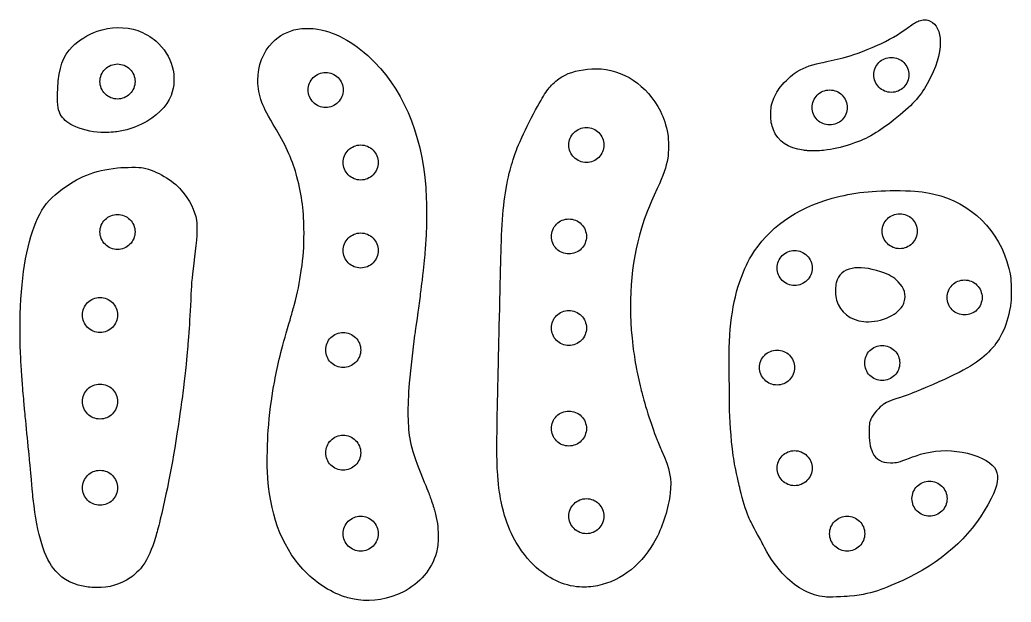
# Model space of a CAD drawing. Extents: x 0 to 94.3, y -0.1 to 27.6.
# Drawn here: x 47.15 to 94.3, y -0.07 to 27.62 of the extents above; entities that cross this region are included whole.
import ezdxf

# ---------------------------------------------------------------- set-up
doc = ezdxf.new("R2010")
doc.units = 0
doc.layers.add('Bulbs', color=7, linetype='CONTINUOUS')
doc.layers.add('Text', color=7, linetype='CONTINUOUS')

msp = doc.modelspace()

# ---------------------------------------------------------------- linework, layer by layer
at = {"layer": 'Bulbs', "color": 7}
for points in [[(89.43552, 25.005984)], [(52.62816, 24.689254)], [(62.53014, 24.289174)], [(86.5016, 23.455674)], [(74.93262, 21.671984)], [(64.19714, 20.838484)], [(52.62816, 17.537824)], [(89.8356, 17.571164)], [(74.09912, 17.321114)], [(64.19714, 16.654314)], [(84.8346, 15.820814)], [(92.91955, 14.420534)], [(51.79466, 13.587034)], [(74.09912, 12.970244)], [(63.36364, 11.920034)], [(84.0011, 11.086534)], [(89.0021, 11.303244)], [(51.79466, 9.469544)], [(74.09912, 8.185954)], [(63.36364, 7.035724)], [(84.8346, 6.302244)], [(51.79466, 5.368724)], [(91.25255, 4.851954)], [(74.93262, 4.018454)], [(64.19714, 3.184954)], [(87.3351, 3.184954)]]:
    msp.add_lwpolyline(points, close=True, dxfattribs=at)
for points in [[(51.205286, 25.278628), (51.361598, 25.434939), (51.573602, 25.522754), (51.79466, 25.522754)], [(51.79466, 25.522754), (52.015718, 25.522754), (52.227722, 25.434939), (52.384034, 25.278628)], [(87.76852, 25.005984), (87.76852, 25.227042), (87.856335, 25.439046), (88.012646, 25.595358)], [(88.012646, 25.595358), (88.168958, 25.751669), (88.380962, 25.839484), (88.60202, 25.839484)], [(88.60202, 25.839484), (88.823078, 25.839484), (89.035082, 25.751669), (89.191394, 25.595358)], [(89.191394, 25.595358), (89.347705, 25.439046), (89.43552, 25.227042), (89.43552, 25.005984)], [(50.96116, 24.689254), (50.96116, 24.910312), (51.048975, 25.122316), (51.205286, 25.278628)], [(52.384034, 25.278628), (52.540345, 25.122316), (52.62816, 24.910312), (52.62816, 24.689254)], [(61.107266, 24.878548), (61.263578, 25.034859), (61.475582, 25.122674), (61.69664, 25.122674)], [(61.69664, 25.122674), (61.917698, 25.122674), (62.129702, 25.034859), (62.286014, 24.878548)], [(88.012646, 24.41661), (87.856335, 24.572922), (87.76852, 24.784926), (87.76852, 25.005984)], [(89.43552, 25.005984), (89.43552, 24.784926), (89.347705, 24.572922), (89.191394, 24.41661)], [(51.205286, 24.09988), (51.048975, 24.256192), (50.96116, 24.468196), (50.96116, 24.689254)], [(52.62816, 24.689254), (52.62816, 24.468196), (52.540345, 24.256192), (52.384034, 24.09988)], [(60.86314, 24.289174), (60.86314, 24.510232), (60.950955, 24.722236), (61.107266, 24.878548)], [(62.286014, 24.878548), (62.442325, 24.722236), (62.53014, 24.510232), (62.53014, 24.289174)], [(51.79466, 23.855754), (51.573602, 23.855754), (51.361598, 23.943569), (51.205286, 24.09988)], [(52.384034, 24.09988), (52.227722, 23.943569), (52.015718, 23.855754), (51.79466, 23.855754)], [(61.107266, 23.6998), (60.950955, 23.856112), (60.86314, 24.068116), (60.86314, 24.289174)], [(62.53014, 24.289174), (62.53014, 24.068116), (62.442325, 23.856112), (62.286014, 23.6998)], [(85.078726, 24.045048), (85.235038, 24.201359), (85.447042, 24.289174), (85.6681, 24.289174)], [(85.6681, 24.289174), (85.889158, 24.289174), (86.101162, 24.201359), (86.257474, 24.045048)], [(88.60202, 24.172484), (88.380962, 24.172484), (88.168958, 24.260299), (88.012646, 24.41661)], [(89.191394, 24.41661), (89.035082, 24.260299), (88.823078, 24.172484), (88.60202, 24.172484)], [(61.69664, 23.455674), (61.475582, 23.455674), (61.263578, 23.543489), (61.107266, 23.6998)], [(62.286014, 23.6998), (62.129702, 23.543489), (61.917698, 23.455674), (61.69664, 23.455674)], [(84.8346, 23.455674), (84.8346, 23.676732), (84.922415, 23.888736), (85.078726, 24.045048)], [(86.257474, 24.045048), (86.413785, 23.888736), (86.5016, 23.676732), (86.5016, 23.455674)], [(85.078726, 22.8663), (84.922415, 23.022612), (84.8346, 23.234616), (84.8346, 23.455674)], [(86.5016, 23.455674), (86.5016, 23.234616), (86.413785, 23.022612), (86.257474, 22.8663)], [(85.6681, 22.622174), (85.447042, 22.622174), (85.235038, 22.709989), (85.078726, 22.8663)], [(86.257474, 22.8663), (86.101162, 22.709989), (85.889158, 22.622174), (85.6681, 22.622174)], [(73.26562, 21.671984), (73.26562, 21.893042), (73.353435, 22.105046), (73.509746, 22.261358)], [(73.509746, 22.261358), (73.666058, 22.417669), (73.878062, 22.505484), (74.09912, 22.505484)], [(74.09912, 22.505484), (74.320178, 22.505484), (74.532182, 22.417669), (74.688494, 22.261358)], [(74.688494, 22.261358), (74.844805, 22.105046), (74.93262, 21.893042), (74.93262, 21.671984)], [(62.53014, 20.838484), (62.53014, 21.059542), (62.617955, 21.271546), (62.774266, 21.427858)], [(62.774266, 21.427858), (62.930578, 21.584169), (63.142582, 21.671984), (63.36364, 21.671984)], [(63.36364, 21.671984), (63.584698, 21.671984), (63.796702, 21.584169), (63.953014, 21.427858)], [(63.953014, 21.427858), (64.109325, 21.271546), (64.19714, 21.059542), (64.19714, 20.838484)], [(73.509746, 21.08261), (73.353435, 21.238922), (73.26562, 21.450926), (73.26562, 21.671984)], [(74.93262, 21.671984), (74.93262, 21.450926), (74.844805, 21.238922), (74.688494, 21.08261)], [(62.774266, 20.24911), (62.617955, 20.405422), (62.53014, 20.617426), (62.53014, 20.838484)], [(64.19714, 20.838484), (64.19714, 20.617426), (64.109325, 20.405422), (63.953014, 20.24911)], [(74.09912, 20.838484), (73.878062, 20.838484), (73.666058, 20.926299), (73.509746, 21.08261)], [(74.688494, 21.08261), (74.532182, 20.926299), (74.320178, 20.838484), (74.09912, 20.838484)], [(63.36364, 20.004984), (63.142582, 20.004984), (62.930578, 20.092799), (62.774266, 20.24911)], [(63.953014, 20.24911), (63.796702, 20.092799), (63.584698, 20.004984), (63.36364, 20.004984)], [(88.412726, 18.160538), (88.569038, 18.316849), (88.781042, 18.404664), (89.0021, 18.404664)], [(89.0021, 18.404664), (89.223158, 18.404664), (89.435162, 18.316849), (89.591474, 18.160538)], [(50.96116, 17.537824), (50.96116, 17.758882), (51.048975, 17.970886), (51.205286, 18.127198)], [(51.205286, 18.127198), (51.361598, 18.283509), (51.573602, 18.371324), (51.79466, 18.371324)], [(51.79466, 18.371324), (52.015718, 18.371324), (52.227722, 18.283509), (52.384034, 18.127198)], [(52.384034, 18.127198), (52.540345, 17.970886), (52.62816, 17.758882), (52.62816, 17.537824)], [(72.676246, 17.910488), (72.832558, 18.066799), (73.044562, 18.154614), (73.26562, 18.154614)], [(73.26562, 18.154614), (73.486678, 18.154614), (73.698682, 18.066799), (73.854994, 17.910488)], [(88.1686, 17.571164), (88.1686, 17.792222), (88.256415, 18.004226), (88.412726, 18.160538)], [(89.591474, 18.160538), (89.747785, 18.004226), (89.8356, 17.792222), (89.8356, 17.571164)], [(51.205286, 16.94845), (51.048975, 17.104762), (50.96116, 17.316766), (50.96116, 17.537824)], [(52.62816, 17.537824), (52.62816, 17.316766), (52.540345, 17.104762), (52.384034, 16.94845)], [(62.774266, 17.243688), (62.930578, 17.399999), (63.142582, 17.487814), (63.36364, 17.487814)], [(63.36364, 17.487814), (63.584698, 17.487814), (63.796702, 17.399999), (63.953014, 17.243688)], [(72.43212, 17.321114), (72.43212, 17.542172), (72.519935, 17.754176), (72.676246, 17.910488)], [(73.854994, 17.910488), (74.011305, 17.754176), (74.09912, 17.542172), (74.09912, 17.321114)], [(88.412726, 16.98179), (88.256415, 17.138102), (88.1686, 17.350106), (88.1686, 17.571164)], [(89.8356, 17.571164), (89.8356, 17.350106), (89.747785, 17.138102), (89.591474, 16.98179)], [(62.53014, 16.654314), (62.53014, 16.875372), (62.617955, 17.087376), (62.774266, 17.243688)], [(63.953014, 17.243688), (64.109325, 17.087376), (64.19714, 16.875372), (64.19714, 16.654314)], [(72.676246, 16.73174), (72.519935, 16.888052), (72.43212, 17.100056), (72.43212, 17.321114)], [(74.09912, 17.321114), (74.09912, 17.100056), (74.011305, 16.888052), (73.854994, 16.73174)], [(89.0021, 16.737664), (88.781042, 16.737664), (88.569038, 16.825479), (88.412726, 16.98179)], [(89.591474, 16.98179), (89.435162, 16.825479), (89.223158, 16.737664), (89.0021, 16.737664)], [(51.79466, 16.704324), (51.573602, 16.704324), (51.361598, 16.792139), (51.205286, 16.94845)], [(52.384034, 16.94845), (52.227722, 16.792139), (52.015718, 16.704324), (51.79466, 16.704324)], [(62.774266, 16.06494), (62.617955, 16.221252), (62.53014, 16.433256), (62.53014, 16.654314)], [(64.19714, 16.654314), (64.19714, 16.433256), (64.109325, 16.221252), (63.953014, 16.06494)], [(73.26562, 16.487614), (73.044562, 16.487614), (72.832558, 16.575429), (72.676246, 16.73174)], [(73.854994, 16.73174), (73.698682, 16.575429), (73.486678, 16.487614), (73.26562, 16.487614)], [(83.411726, 16.410188), (83.568038, 16.566499), (83.780042, 16.654314), (84.0011, 16.654314)], [(84.0011, 16.654314), (84.222158, 16.654314), (84.434162, 16.566499), (84.590474, 16.410188)], [(63.36364, 15.820814), (63.142582, 15.820814), (62.930578, 15.908629), (62.774266, 16.06494)], [(63.953014, 16.06494), (63.796702, 15.908629), (63.584698, 15.820814), (63.36364, 15.820814)], [(83.1676, 15.820814), (83.1676, 16.041872), (83.255415, 16.253876), (83.411726, 16.410188)], [(84.590474, 16.410188), (84.746785, 16.253876), (84.8346, 16.041872), (84.8346, 15.820814)], [(83.411726, 15.23144), (83.255415, 15.387752), (83.1676, 15.599756), (83.1676, 15.820814)], [(84.8346, 15.820814), (84.8346, 15.599756), (84.746785, 15.387752), (84.590474, 15.23144)], [(84.0011, 14.987314), (83.780042, 14.987314), (83.568038, 15.075129), (83.411726, 15.23144)], [(84.590474, 15.23144), (84.434162, 15.075129), (84.222158, 14.987314), (84.0011, 14.987314)], [(91.496676, 15.009908), (91.652988, 15.166219), (91.864992, 15.254034), (92.08605, 15.254034)], [(92.08605, 15.254034), (92.307108, 15.254034), (92.519112, 15.166219), (92.675424, 15.009908)], [(91.25255, 14.420534), (91.25255, 14.641592), (91.340365, 14.853596), (91.496676, 15.009908)], [(92.675424, 15.009908), (92.831735, 14.853596), (92.91955, 14.641592), (92.91955, 14.420534)], [(50.12766, 13.587034), (50.12766, 13.808092), (50.215475, 14.020096), (50.371786, 14.176408)], [(50.371786, 14.176408), (50.528098, 14.332719), (50.740102, 14.420534), (50.96116, 14.420534)], [(50.96116, 14.420534), (51.182218, 14.420534), (51.394222, 14.332719), (51.550534, 14.176408)], [(51.550534, 14.176408), (51.706845, 14.020096), (51.79466, 13.808092), (51.79466, 13.587034)], [(91.496676, 13.83116), (91.340365, 13.987472), (91.25255, 14.199476), (91.25255, 14.420534)], [(92.91955, 14.420534), (92.91955, 14.199476), (92.831735, 13.987472), (92.675424, 13.83116)], [(72.676246, 13.559618), (72.832558, 13.715929), (73.044562, 13.803744), (73.26562, 13.803744)], [(73.26562, 13.803744), (73.486678, 13.803744), (73.698682, 13.715929), (73.854994, 13.559618)], [(92.08605, 13.587034), (91.864992, 13.587034), (91.652988, 13.674849), (91.496676, 13.83116)], [(92.675424, 13.83116), (92.519112, 13.674849), (92.307108, 13.587034), (92.08605, 13.587034)], [(50.371786, 12.99766), (50.215475, 13.153972), (50.12766, 13.365976), (50.12766, 13.587034)], [(51.79466, 13.587034), (51.79466, 13.365976), (51.706845, 13.153972), (51.550534, 12.99766)], [(72.43212, 12.970244), (72.43212, 13.191302), (72.519935, 13.403306), (72.676246, 13.559618)], [(73.854994, 13.559618), (74.011305, 13.403306), (74.09912, 13.191302), (74.09912, 12.970244)], [(50.96116, 12.753534), (50.740102, 12.753534), (50.528098, 12.841349), (50.371786, 12.99766)], [(51.550534, 12.99766), (51.394222, 12.841349), (51.182218, 12.753534), (50.96116, 12.753534)], [(61.940766, 12.509408), (62.097078, 12.665719), (62.309082, 12.753534), (62.53014, 12.753534)], [(62.53014, 12.753534), (62.751198, 12.753534), (62.963202, 12.665719), (63.119514, 12.509408)], [(72.676246, 12.38087), (72.519935, 12.537182), (72.43212, 12.749186), (72.43212, 12.970244)], [(74.09912, 12.970244), (74.09912, 12.749186), (74.011305, 12.537182), (73.854994, 12.38087)], [(61.69664, 11.920034), (61.69664, 12.141092), (61.784455, 12.353096), (61.940766, 12.509408)], [(63.119514, 12.509408), (63.275825, 12.353096), (63.36364, 12.141092), (63.36364, 11.920034)], [(73.26562, 12.136744), (73.044562, 12.136744), (72.832558, 12.224559), (72.676246, 12.38087)], [(73.854994, 12.38087), (73.698682, 12.224559), (73.486678, 12.136744), (73.26562, 12.136744)], [(61.940766, 11.33066), (61.784455, 11.486972), (61.69664, 11.698976), (61.69664, 11.920034)], [(63.36364, 11.920034), (63.36364, 11.698976), (63.275825, 11.486972), (63.119514, 11.33066)], [(82.578226, 11.675908), (82.734538, 11.832219), (82.946542, 11.920034), (83.1676, 11.920034)], [(83.1676, 11.920034), (83.388658, 11.920034), (83.600662, 11.832219), (83.756974, 11.675908)], [(87.3351, 11.303244), (87.3351, 11.524302), (87.422915, 11.736306), (87.579226, 11.892618)], [(87.579226, 11.892618), (87.735538, 12.048929), (87.947542, 12.136744), (88.1686, 12.136744)], [(88.1686, 12.136744), (88.389658, 12.136744), (88.601662, 12.048929), (88.757974, 11.892618)], [(88.757974, 11.892618), (88.914285, 11.736306), (89.0021, 11.524302), (89.0021, 11.303244)], [(62.53014, 11.086534), (62.309082, 11.086534), (62.097078, 11.174349), (61.940766, 11.33066)], [(63.119514, 11.33066), (62.963202, 11.174349), (62.751198, 11.086534), (62.53014, 11.086534)], [(82.3341, 11.086534), (82.3341, 11.307592), (82.421915, 11.519596), (82.578226, 11.675908)], [(83.756974, 11.675908), (83.913285, 11.519596), (84.0011, 11.307592), (84.0011, 11.086534)], [(82.578226, 10.49716), (82.421915, 10.653472), (82.3341, 10.865476), (82.3341, 11.086534)], [(84.0011, 11.086534), (84.0011, 10.865476), (83.913285, 10.653472), (83.756974, 10.49716)], [(87.579226, 10.71387), (87.422915, 10.870182), (87.3351, 11.082186), (87.3351, 11.303244)], [(89.0021, 11.303244), (89.0021, 11.082186), (88.914285, 10.870182), (88.757974, 10.71387)], [(83.1676, 10.253034), (82.946542, 10.253034), (82.734538, 10.340849), (82.578226, 10.49716)], [(83.756974, 10.49716), (83.600662, 10.340849), (83.388658, 10.253034), (83.1676, 10.253034)], [(88.1686, 10.469744), (87.947542, 10.469744), (87.735538, 10.557559), (87.579226, 10.71387)], [(88.757974, 10.71387), (88.601662, 10.557559), (88.389658, 10.469744), (88.1686, 10.469744)], [(50.12766, 9.469544), (50.12766, 9.690602), (50.215475, 9.902606), (50.371786, 10.058918)], [(50.371786, 10.058918), (50.528098, 10.215229), (50.740102, 10.303044), (50.96116, 10.303044)], [(50.96116, 10.303044), (51.182218, 10.303044), (51.394222, 10.215229), (51.550534, 10.058918)], [(51.550534, 10.058918), (51.706845, 9.902606), (51.79466, 9.690602), (51.79466, 9.469544)], [(50.371786, 8.88017), (50.215475, 9.036482), (50.12766, 9.248486), (50.12766, 9.469544)], [(51.79466, 9.469544), (51.79466, 9.248486), (51.706845, 9.036482), (51.550534, 8.88017)], [(72.676246, 8.775328), (72.832558, 8.931639), (73.044562, 9.019454), (73.26562, 9.019454)], [(73.26562, 9.019454), (73.486678, 9.019454), (73.698682, 8.931639), (73.854994, 8.775328)], [(50.96116, 8.636044), (50.740102, 8.636044), (50.528098, 8.723859), (50.371786, 8.88017)], [(51.550534, 8.88017), (51.394222, 8.723859), (51.182218, 8.636044), (50.96116, 8.636044)], [(72.43212, 8.185954), (72.43212, 8.407012), (72.519935, 8.619016), (72.676246, 8.775328)], [(73.854994, 8.775328), (74.011305, 8.619016), (74.09912, 8.407012), (74.09912, 8.185954)], [(72.676246, 7.59658), (72.519935, 7.752892), (72.43212, 7.964896), (72.43212, 8.185954)], [(74.09912, 8.185954), (74.09912, 7.964896), (74.011305, 7.752892), (73.854994, 7.59658)], [(61.69664, 7.035724), (61.69664, 7.256782), (61.784455, 7.468786), (61.940766, 7.625098)], [(61.940766, 7.625098), (62.097078, 7.781409), (62.309082, 7.869224), (62.53014, 7.869224)], [(62.53014, 7.869224), (62.751198, 7.869224), (62.963202, 7.781409), (63.119514, 7.625098)], [(63.119514, 7.625098), (63.275825, 7.468786), (63.36364, 7.256782), (63.36364, 7.035724)], [(73.26562, 7.352454), (73.044562, 7.352454), (72.832558, 7.440269), (72.676246, 7.59658)], [(73.854994, 7.59658), (73.698682, 7.440269), (73.486678, 7.352454), (73.26562, 7.352454)], [(83.411726, 6.891618), (83.568038, 7.047929), (83.780042, 7.135744), (84.0011, 7.135744)], [(84.0011, 7.135744), (84.222158, 7.135744), (84.434162, 7.047929), (84.590474, 6.891618)], [(61.940766, 6.44635), (61.784455, 6.602662), (61.69664, 6.814666), (61.69664, 7.035724)], [(63.36364, 7.035724), (63.36364, 6.814666), (63.275825, 6.602662), (63.119514, 6.44635)], [(83.1676, 6.302244), (83.1676, 6.523302), (83.255415, 6.735306), (83.411726, 6.891618)], [(84.590474, 6.891618), (84.746785, 6.735306), (84.8346, 6.523302), (84.8346, 6.302244)], [(50.371786, 5.958098), (50.528098, 6.114409), (50.740102, 6.202224), (50.96116, 6.202224)], [(50.96116, 6.202224), (51.182218, 6.202224), (51.394222, 6.114409), (51.550534, 5.958098)], [(62.53014, 6.202224), (62.309082, 6.202224), (62.097078, 6.290039), (61.940766, 6.44635)], [(63.119514, 6.44635), (62.963202, 6.290039), (62.751198, 6.202224), (62.53014, 6.202224)], [(83.411726, 5.71287), (83.255415, 5.869182), (83.1676, 6.081186), (83.1676, 6.302244)], [(84.8346, 6.302244), (84.8346, 6.081186), (84.746785, 5.869182), (84.590474, 5.71287)], [(50.12766, 5.368724), (50.12766, 5.589782), (50.215475, 5.801786), (50.371786, 5.958098)], [(51.550534, 5.958098), (51.706845, 5.801786), (51.79466, 5.589782), (51.79466, 5.368724)], [(84.0011, 5.468744), (83.780042, 5.468744), (83.568038, 5.556559), (83.411726, 5.71287)], [(84.590474, 5.71287), (84.434162, 5.556559), (84.222158, 5.468744), (84.0011, 5.468744)], [(89.829676, 5.441328), (89.985988, 5.597639), (90.197992, 5.685454), (90.41905, 5.685454)], [(90.41905, 5.685454), (90.640108, 5.685454), (90.852112, 5.597639), (91.008424, 5.441328)], [(50.371786, 4.77935), (50.215475, 4.935662), (50.12766, 5.147666), (50.12766, 5.368724)], [(51.79466, 5.368724), (51.79466, 5.147666), (51.706845, 4.935662), (51.550534, 4.77935)], [(89.58555, 4.851954), (89.58555, 5.073012), (89.673365, 5.285016), (89.829676, 5.441328)], [(91.008424, 5.441328), (91.164735, 5.285016), (91.25255, 5.073012), (91.25255, 4.851954)], [(50.96116, 4.535224), (50.740102, 4.535224), (50.528098, 4.623039), (50.371786, 4.77935)], [(51.550534, 4.77935), (51.394222, 4.623039), (51.182218, 4.535224), (50.96116, 4.535224)], [(73.509746, 4.607828), (73.666058, 4.764139), (73.878062, 4.851954), (74.09912, 4.851954)], [(74.09912, 4.851954), (74.320178, 4.851954), (74.532182, 4.764139), (74.688494, 4.607828)], [(89.829676, 4.26258), (89.673365, 4.418892), (89.58555, 4.630896), (89.58555, 4.851954)], [(91.25255, 4.851954), (91.25255, 4.630896), (91.164735, 4.418892), (91.008424, 4.26258)], [(73.26562, 4.018454), (73.26562, 4.239512), (73.353435, 4.451516), (73.509746, 4.607828)], [(74.688494, 4.607828), (74.844805, 4.451516), (74.93262, 4.239512), (74.93262, 4.018454)], [(90.41905, 4.018454), (90.197992, 4.018454), (89.985988, 4.106269), (89.829676, 4.26258)], [(91.008424, 4.26258), (90.852112, 4.106269), (90.640108, 4.018454), (90.41905, 4.018454)], [(62.53014, 3.184954), (62.53014, 3.406012), (62.617955, 3.618016), (62.774266, 3.774328)], [(62.774266, 3.774328), (62.930578, 3.930639), (63.142582, 4.018454), (63.36364, 4.018454)], [(63.36364, 4.018454), (63.584698, 4.018454), (63.796702, 3.930639), (63.953014, 3.774328)], [(63.953014, 3.774328), (64.109325, 3.618016), (64.19714, 3.406012), (64.19714, 3.184954)], [(73.509746, 3.42908), (73.353435, 3.585392), (73.26562, 3.797396), (73.26562, 4.018454)], [(74.93262, 4.018454), (74.93262, 3.797396), (74.844805, 3.585392), (74.688494, 3.42908)], [(85.6681, 3.184954), (85.6681, 3.406012), (85.755915, 3.618016), (85.912226, 3.774328)], [(85.912226, 3.774328), (86.068538, 3.930639), (86.280542, 4.018454), (86.5016, 4.018454)], [(86.5016, 4.018454), (86.722658, 4.018454), (86.934662, 3.930639), (87.090974, 3.774328)], [(87.090974, 3.774328), (87.247285, 3.618016), (87.3351, 3.406012), (87.3351, 3.184954)], [(74.09912, 3.184954), (73.878062, 3.184954), (73.666058, 3.272769), (73.509746, 3.42908)], [(74.688494, 3.42908), (74.532182, 3.272769), (74.320178, 3.184954), (74.09912, 3.184954)], [(62.774266, 2.59558), (62.617955, 2.751892), (62.53014, 2.963896), (62.53014, 3.184954)], [(64.19714, 3.184954), (64.19714, 2.963896), (64.109325, 2.751892), (63.953014, 2.59558)], [(85.912226, 2.59558), (85.755915, 2.751892), (85.6681, 2.963896), (85.6681, 3.184954)], [(87.3351, 3.184954), (87.3351, 2.963896), (87.247285, 2.751892), (87.090974, 2.59558)], [(63.36364, 2.351454), (63.142582, 2.351454), (62.930578, 2.439269), (62.774266, 2.59558)], [(63.953014, 2.59558), (63.796702, 2.439269), (63.584698, 2.351454), (63.36364, 2.351454)], [(86.5016, 2.351454), (86.280542, 2.351454), (86.068538, 2.439269), (85.912226, 2.59558)], [(87.090974, 2.59558), (86.934662, 2.439269), (86.722658, 2.351454), (86.5016, 2.351454)]]:
    msp.add_open_spline(points, degree=3, dxfattribs=at)
at = {"layer": 'Text', "color": 7}
for points in [[(50.994427, 22.265617)], [(84.609428, 21.399029)], [(87.801728, 13.288739)], [(50.394307, 0.644346)], [(73.765617, 0.651359)], [(63.238522, 0.034731)], [(85.434592, 0.177638)]]:
    msp.add_lwpolyline(points, close=True, dxfattribs=at)
for points in [[(89.418715, 27.272165), (89.676133, 27.464571), (89.74271, 27.504514), (89.918435, 27.571974)], [(89.918435, 27.571974), (90.025748, 27.613172), (90.076466, 27.623024), (90.181214, 27.623024)], [(90.181214, 27.623024), (90.252603, 27.623024), (90.324038, 27.616497), (90.339959, 27.608523)], [(90.339959, 27.608523), (90.355879, 27.600546), (90.405751, 27.57755), (90.450781, 27.557419)], [(90.450781, 27.557419), (90.754442, 27.421679), (90.925181, 27.065351), (90.926767, 26.564046)], [(49.650303, 26.352201), (49.951982, 26.652098), (50.389776, 26.921683), (50.827727, 27.077235)], [(50.827727, 27.077235), (51.458058, 27.301119), (52.166516, 27.31424), (52.763994, 27.113097)], [(52.763994, 27.113097), (53.027943, 27.024238), (53.41198, 26.800323), (53.628282, 26.609167)], [(59.169875, 26.550135), (59.508356, 26.888615), (59.867364, 27.07784), (60.371287, 27.183371)], [(60.371287, 27.183371), (60.56952, 27.224884), (61.07966, 27.224866), (61.31314, 27.183371)], [(61.31314, 27.183371), (62.254318, 27.015963), (63.166786, 26.486821), (64.02225, 25.612353)], [(87.943423, 26.415892), (88.463134, 26.643852), (88.977588, 26.942445), (89.418715, 27.272165)], [(53.628282, 26.609167), (54.39477, 25.931791), (54.677777, 24.912911), (54.345007, 24.028823)], [(58.470013, 24.739125), (58.466291, 25.449431), (58.716417, 26.09668), (59.169875, 26.550135)], [(86.306559, 25.816546), (86.724306, 25.919538), (87.253939, 26.113465), (87.943423, 26.415892)], [(90.926767, 26.564046), (90.92867, 25.962408), (90.749098, 25.389466), (90.305166, 24.580761)], [(48.952438, 24.355717), (49.009468, 25.37831), (49.189911, 25.894532), (49.650303, 26.352201)], [(64.02225, 25.612353), (65.529163, 24.071963), (66.376634, 21.846011), (66.483991, 19.146397)], [(83.984305, 25.066696), (84.373783, 25.331223), (84.677935, 25.452698), (85.251222, 25.572693)], [(85.251222, 25.572693), (85.497648, 25.624274), (85.960163, 25.731145), (86.306559, 25.816546)], [(72.506605, 24.573346), (72.711796, 24.779071), (72.846433, 24.877506), (73.083679, 24.995252)], [(73.083679, 24.995252), (73.470139, 25.187053), (74.007985, 25.295709), (74.56577, 25.294666)], [(74.56577, 25.294666), (75.825935, 25.292305), (76.993655, 24.518253), (77.616868, 23.272168)], [(83.270507, 24.355717), (83.419749, 24.565574), (83.791153, 24.935512), (83.984305, 25.066696)], [(58.666241, 23.697254), (58.524804, 24.070294), (58.47205, 24.350391), (58.470013, 24.739125)], [(71.360922, 22.72206), (72.018899, 23.992579), (72.168571, 24.234428), (72.506605, 24.573346)], [(90.305166, 24.580761), (89.958376, 23.949024), (89.588441, 23.548348), (88.710242, 22.853304)], [(49.073459, 23.141275), (48.940654, 23.400584), (48.914056, 23.667493), (48.952438, 24.355717)], [(82.922113, 23.625647), (82.98406, 23.864129), (83.112867, 24.134051), (83.270507, 24.355717)], [(54.345007, 24.028823), (54.144357, 23.495748), (53.640552, 23.007169), (52.930365, 22.656932)], [(59.353156, 22.396999), (58.920775, 23.120318), (58.793996, 23.360295), (58.666241, 23.697254)], [(82.870491, 23.130476), (82.871357, 23.409193), (82.875036, 23.444415), (82.922113, 23.625647)], [(49.677498, 22.597442), (49.389856, 22.736948), (49.186992, 22.919592), (49.073459, 23.141275)], [(77.616868, 23.272168), (77.782802, 22.940388), (77.884013, 22.627098), (77.969611, 22.180287)], [(82.991401, 22.394259), (82.895392, 22.641514), (82.869452, 22.799458), (82.870491, 23.130476)], [(52.930365, 22.656932), (52.566071, 22.477277), (52.203035, 22.365103), (51.76958, 22.298268)], [(70.766064, 21.421805), (70.856743, 21.671232), (71.159986, 22.334064), (71.360922, 22.72206)], [(88.710242, 22.853304), (88.33404, 22.555562), (88.089379, 22.38526), (87.751718, 22.186101)], [(50.994427, 22.265617), (50.553137, 22.292269), (50.040274, 22.421494), (49.677498, 22.597442)], [(51.76958, 22.298268), (51.606906, 22.273185), (51.172264, 22.254877), (50.994427, 22.265617)], [(60.331802, 20.154893), (60.140399, 20.883094), (59.821793, 21.613027), (59.353156, 22.396999)], [(77.969611, 22.180287), (78.011462, 21.961829), (78.010797, 21.280777), (77.96851, 21.046731)], [(84.417723, 21.423412), (83.686989, 21.512853), (83.206714, 21.839757), (82.991401, 22.394259)], [(87.751718, 22.186101), (87.408058, 21.983405), (87.139713, 21.864585), (86.68484, 21.713704)], [(86.68484, 21.713704), (86.164673, 21.541163), (85.843015, 21.467549), (85.376247, 21.41422)], [(70.431893, 20.329924), (70.528319, 20.727569), (70.606288, 20.982329), (70.766064, 21.421805)], [(84.609428, 21.399029), (84.586507, 21.402339), (84.50024, 21.413313), (84.417723, 21.423412)], [(85.376247, 21.41422), (85.177269, 21.391487), (84.723828, 21.382504), (84.609428, 21.399029)], [(77.96851, 21.046731), (77.888914, 20.606262), (77.762776, 20.241078), (77.470442, 19.604782)], [(49.011182, 19.448048), (49.945164, 20.173645), (50.662339, 20.465589), (51.792036, 20.580063)], [(51.792036, 20.580063), (52.181041, 20.619481), (52.838357, 20.620796), (53.011493, 20.582504)], [(53.011493, 20.582504), (53.675413, 20.435665), (54.418273, 20.003732), (54.822405, 19.529559)], [(70.048653, 16.829238), (70.087593, 18.341936), (70.200984, 19.377691), (70.431893, 20.329924)], [(60.666081, 17.496039), (60.666414, 18.488162), (60.571538, 19.242811), (60.331802, 20.154893)], [(47.993162, 18.179503), (48.26831, 18.754324), (48.516816, 19.063983), (49.011182, 19.448048)], [(54.822405, 19.529559), (55.226958, 19.054894), (55.482626, 18.54839), (55.545942, 18.096153)], [(77.470442, 19.604782), (77.04937, 18.688269), (76.897088, 18.305099), (76.718499, 17.712744)], [(85.796139, 19.137094), (86.797651, 19.411456), (87.730031, 19.516481), (89.018637, 19.500085)], [(89.018637, 19.500085), (89.78488, 19.490335), (90.054272, 19.462808), (90.627288, 19.335709)], [(90.627288, 19.335709), (92.389431, 18.944859), (93.764851, 17.582962), (94.19403, 15.80404)], [(66.483991, 19.146397), (66.504616, 18.627734), (66.491605, 17.358527), (66.464353, 17.230842)], [(81.947054, 16.396995), (82.715291, 17.691217), (84.089661, 18.669609), (85.796139, 19.137094)], [(47.167426, 13.623891), (47.224481, 15.565865), (47.518472, 17.187827), (47.993162, 18.179503)], [(55.545942, 18.096153), (55.594872, 17.746669), (55.563889, 17.101978), (55.461823, 16.34581)], [(60.537478, 15.695686), (60.633446, 16.360533), (60.665851, 16.814178), (60.666081, 17.496039)], [(76.718499, 17.712744), (76.200353, 15.994119), (76.062784, 14.115138), (76.30903, 12.119981)], [(66.464353, 17.230842), (66.460266, 17.211686), (66.448892, 17.060988), (66.439082, 16.895956)], [(66.439082, 16.895956), (66.42161, 16.602087), (66.398639, 16.338825), (66.34817, 15.854085)], [(70.031033, 16.304135), (70.035767, 16.400404), (70.043697, 16.6367), (70.048653, 16.829238)], [(55.461823, 16.34581), (55.346018, 15.487865), (55.308714, 15.110361), (55.287208, 14.578797)], [(69.998247, 14.878856), (70.011543, 15.56649), (70.026297, 16.207866), (70.031033, 16.304135)], [(81.374873, 15.123579), (81.535162, 15.604878), (81.716748, 16.009009), (81.947054, 16.396995)], [(60.19749, 14.045362), (60.358938, 14.657284), (60.454655, 15.121903), (60.537478, 15.695686)], [(66.34817, 15.854085), (66.303099, 15.421194), (66.289377, 15.297606), (66.272282, 15.170618)], [(86.732294, 15.804432), (86.330079, 15.723695), (86.089689, 15.50458), (85.982031, 15.120573)], [(88.101788, 15.635987), (87.529065, 15.822454), (87.090691, 15.876373), (86.732294, 15.804432)], [(88.926878, 15.168781), (88.713319, 15.385292), (88.498939, 15.506684), (88.101788, 15.635987)], [(94.19403, 15.80404), (94.284445, 15.429274), (94.30289, 15.242737), (94.301996, 14.71216)], [(66.272282, 15.170618), (66.263023, 15.101854), (66.228978, 14.839303), (66.196625, 14.58717)], [(80.891342, 10.644696), (80.845232, 12.628791), (80.989706, 13.967038), (81.374873, 15.123579)], [(85.982031, 15.120573), (85.958065, 15.03509), (85.951667, 14.952405), (85.951717, 14.728829)], [(89.219972, 14.214566), (89.324795, 14.536802), (89.222841, 14.868727), (88.926878, 15.168781)], [(69.965423, 13.461911), (69.970181, 13.553596), (69.984951, 14.191221), (69.998247, 14.878856)], [(85.951717, 14.728829), (85.951717, 14.464246), (85.954914, 14.435485), (85.998979, 14.295411)], [(94.301996, 14.71216), (94.301263, 14.27724), (94.296454, 14.184904), (94.265081, 14.003687)], [(55.287208, 14.578797), (55.255795, 13.802377), (55.224394, 13.235915), (55.186943, 12.770109)], [(66.196625, 14.58717), (66.16427, 14.335035), (66.112183, 13.944959), (66.080873, 13.720332)], [(85.998979, 14.295411), (86.187174, 13.697171), (86.62551, 13.350345), (87.293293, 13.271313)], [(89.128254, 14.005594), (89.153924, 14.044369), (89.195197, 14.138408), (89.219972, 14.214566)], [(59.945925, 13.161856), (60.104672, 13.703826), (60.141574, 13.833428), (60.19749, 14.045362)], [(66.080873, 13.720332), (65.964917, 12.888419), (65.953755, 12.808012), (65.92929, 12.628451)], [(87.801728, 13.288739), (88.173424, 13.338953), (88.602098, 13.507806), (88.83631, 13.696259)], [(88.83631, 13.696259), (88.932838, 13.773926), (89.073679, 13.92316), (89.128254, 14.005594)], [(94.265081, 14.003687), (94.169673, 13.452607), (94.058694, 13.094689), (93.861668, 12.702637)], [(47.201722, 11.328159), (47.166001, 11.824105), (47.148658, 12.985069), (47.167426, 13.623891)], [(69.947907, 12.853459), (69.952784, 13.096423), (69.960667, 13.370226), (69.965423, 13.461911)], [(87.293293, 13.271313), (87.423934, 13.255851), (87.603957, 13.262021), (87.801728, 13.288739)], [(55.186943, 12.770109), (55.178467, 12.664671), (55.167036, 12.51089), (55.161545, 12.428376)], [(59.272149, 10.452991), (59.414944, 11.24334), (59.589285, 11.944266), (59.945925, 13.161856)], [(69.879836, 9.819531), (69.909214, 11.060844), (69.934926, 12.2068), (69.947907, 12.853459)], [(55.161545, 12.428376), (55.147159, 12.212234), (55.109471, 11.798988), (55.053607, 11.244809)], [(65.92929, 12.628451), (65.828009, 11.885055), (65.741831, 11.117662), (65.67282, 10.344671)], [(93.861668, 12.702637), (93.680319, 12.341782), (93.505097, 12.097299), (93.227973, 11.818474)], [(76.30903, 12.119981), (76.358653, 11.717907), (76.394782, 11.488096), (76.483303, 11.011431)], [(93.227973, 11.818474), (92.69205, 11.279253), (92.010145, 10.894194), (90.24388, 10.133413)], [(47.227207, 10.944751), (47.221774, 11.036436), (47.210307, 11.20897), (47.201722, 11.328159)], [(47.28559, 10.136259), (47.264656, 10.38902), (47.239467, 10.737826), (47.227207, 10.944751)], [(55.053607, 11.244809), (55.007431, 10.786747), (54.985823, 10.592722), (54.92922, 10.127924)], [(76.483303, 11.011431), (76.524428, 10.789993), (76.650128, 10.223838), (76.709074, 9.994564)], [(59.221692, 10.177937), (59.230394, 10.22378), (59.2531, 10.347555), (59.272149, 10.452991)], [(80.909373, 9.322431), (80.90954, 9.618759), (80.901357, 10.213778), (80.891342, 10.644696)], [(47.367775, 9.194407), (47.351653, 9.360702), (47.315673, 9.773055), (47.28559, 10.136259)], [(54.92922, 10.127924), (54.880155, 9.725028), (54.869628, 9.642364), (54.85385, 9.536141)], [(58.96132, 8.085861), (59.02307, 8.843272), (59.127268, 9.680496), (59.221692, 10.177937)], [(65.67282, 10.344671), (65.573432, 9.23141), (65.589102, 8.237913), (65.716199, 7.594131)], [(76.709074, 9.994564), (76.737359, 9.884544), (76.767514, 9.766117), (76.776084, 9.731395)], [(89.91048, 9.994274), (89.805042, 9.952014), (89.69627, 9.907468), (89.668765, 9.895289)], [(90.135525, 10.086109), (90.117188, 10.077862), (90.015918, 10.036537), (89.91048, 9.994274)], [(90.24388, 10.133413), (90.202622, 10.115642), (90.153862, 10.094356), (90.135525, 10.086109)], [(54.85385, 9.536141), (54.844998, 9.476547), (54.810966, 9.232748), (54.778223, 8.994369)], [(69.863688, 6.168814), (69.831063, 6.671454), (69.836978, 8.008635), (69.879836, 9.819531)], [(76.776084, 9.731395), (76.790151, 9.67439), (76.858982, 9.431128), (76.916232, 9.236082)], [(89.035307, 9.670292), (88.576073, 9.524528), (88.305367, 9.406748), (88.160663, 9.28975)], [(89.668765, 9.895289), (89.575116, 9.853819), (89.252588, 9.73926), (89.035307, 9.670292)], [(47.41045, 8.752654), (47.395867, 8.903934), (47.376663, 9.102724), (47.367775, 9.194407)], [(54.778223, 8.994369), (54.51206, 7.056598), (54.212882, 5.444431), (53.827203, 3.869664)], [(76.916232, 9.236082), (77.030344, 8.847306), (77.283994, 8.098722), (77.3907, 7.835794)], [(81.085475, 6.885626), (80.965435, 7.806867), (80.909133, 8.585934), (80.909373, 9.322431)], [(88.160663, 9.28975), (87.927969, 9.10161), (87.673686, 8.768619), (87.590483, 8.54308)], [(47.568362, 7.177346), (47.521122, 7.630546), (47.455902, 8.281165), (47.41045, 8.752654)], [(87.590483, 8.54308), (87.55827, 8.455756), (87.553239, 8.402806), (87.547224, 8.087766)], [(58.924519, 6.152147), (58.907061, 6.532637), (58.929098, 7.690648), (58.96132, 8.085861)], [(87.547224, 8.087766), (87.538056, 7.607457), (87.584885, 7.308805), (87.711109, 7.042579)], [(65.716199, 7.594131), (65.797247, 7.183609), (65.962056, 6.677921), (66.218744, 6.052162)], [(77.3907, 7.835794), (77.411162, 7.785376), (77.437821, 7.717869), (77.44994, 7.685779)], [(77.44994, 7.685779), (77.492665, 7.57265), (77.627372, 7.242719), (77.67454, 7.135671)], [(47.635878, 6.443869), (47.608301, 6.755596), (47.577917, 7.085661), (47.568362, 7.177346)], [(77.67454, 7.135671), (78.072601, 6.232275), (78.160989, 5.794174), (78.083163, 5.110274)], [(90.19387, 7.017895), (90.863267, 7.176377), (91.575026, 7.173257), (92.219272, 7.009014)], [(81.334228, 5.627046), (81.180661, 6.279863), (81.132963, 6.521193), (81.085475, 6.885626)], [(87.711109, 7.042579), (87.790456, 6.875227), (87.899046, 6.752424), (88.032573, 6.679041)], [(88.032573, 6.679041), (88.219567, 6.576274), (88.290651, 6.560609), (88.568547, 6.560922)], [(88.568547, 6.560922), (88.873984, 6.561272), (88.937854, 6.576682), (89.473683, 6.779374)], [(89.473683, 6.779374), (89.891696, 6.937499), (89.98547, 6.968557), (90.19387, 7.017895)], [(92.219272, 7.009014), (92.940964, 6.825027), (93.425114, 6.542165), (93.578175, 6.215078)], [(47.786168, 4.829545), (47.753717, 5.121853), (47.736012, 5.312026), (47.635878, 6.443869)], [(60.609788, 1.505308), (59.574117, 2.636854), (59.015089, 4.178281), (58.924519, 6.152147)], [(70.041555, 4.710196), (69.970443, 5.03348), (69.899749, 5.613216), (69.863688, 6.168814)], [(93.578175, 6.215078), (93.735725, 5.878403), (93.672182, 5.507642), (93.344552, 4.851894)], [(66.218744, 6.052162), (66.469956, 5.439755), (66.611453, 5.090242), (66.623665, 5.051966)], [(81.416808, 5.268642), (81.38433, 5.410752), (81.347169, 5.572035), (81.334228, 5.627046)], [(81.810109, 3.990268), (81.673928, 4.310659), (81.525452, 4.793264), (81.416808, 5.268642)], [(48.857484, 1.401214), (48.313462, 2.03162), (47.977387, 3.107103), (47.786168, 4.829545)], [(66.623665, 5.051966), (66.630978, 5.029044), (66.660433, 4.946528), (66.68912, 4.868597)], [(66.68912, 4.868597), (66.740654, 4.728598), (66.842101, 4.414975), (66.872453, 4.301819)], [(78.083163, 5.110274), (78.003959, 4.414255), (77.751987, 3.601114), (77.414375, 2.952016)], [(93.344552, 4.851894), (92.542291, 3.246188), (91.231266, 1.988755), (89.435385, 1.102524)], [(66.872453, 4.301819), (67.015357, 3.769077), (67.045721, 3.555031), (67.04626, 3.076579)], [(70.531937, 3.19072), (70.322145, 3.632272), (70.185587, 4.055401), (70.041555, 4.710196)], [(53.827203, 3.869664), (53.710121, 3.391609), (53.684965, 3.296301), (53.600249, 3.009862)], [(82.242122, 3.143304), (82.01611, 3.548177), (81.907558, 3.760996), (81.810109, 3.990268)], [(53.600249, 3.009862), (53.434838, 2.450574), (53.234281, 2.000889), (53.005472, 1.676267)], [(67.04626, 3.076579), (67.046726, 2.668067), (67.033415, 2.543336), (66.961794, 2.284757)], [(71.592289, 1.692534), (71.185364, 2.08249), (70.799359, 2.627881), (70.531937, 3.19072)], [(77.414375, 2.952016), (76.794187, 1.759644), (75.789208, 0.949525), (74.632862, 0.709826)], [(82.57611, 2.526437), (82.499921, 2.673133), (82.349626, 2.950722), (82.242122, 3.143304)], [(83.549331, 1.165337), (83.167605, 1.548722), (82.861717, 1.976524), (82.57611, 2.526437)], [(66.961794, 2.284757), (66.738493, 1.478566), (66.184552, 0.825617), (65.370766, 0.409356)], [(53.005472, 1.676267), (52.875973, 1.492541), (52.575339, 1.195633), (52.402523, 1.080788)], [(62.586418, 0.190092), (61.856519, 0.431705), (61.181077, 0.881132), (60.609788, 1.505308)], [(73.76561, 0.651359), (73.00738, 0.701546), (72.245548, 1.066517), (71.592289, 1.692534)], [(50.394307, 0.644346), (49.738624, 0.733594), (49.208176, 0.994834), (48.857484, 1.401214)], [(52.402523, 1.080788), (51.938577, 0.772475), (51.386097, 0.614557), (50.789366, 0.619693)], [(85.434592, 0.177638), (84.773351, 0.244541), (84.131136, 0.581002), (83.549331, 1.165337)], [(89.435385, 1.102524), (89.133683, 0.953641), (88.404907, 0.638625), (88.110123, 0.529676)], [(50.789366, 0.619693), (50.663769, 0.620776), (50.485992, 0.631868), (50.394307, 0.644346)], [(74.632862, 0.709826), (74.351844, 0.651574), (74.059809, 0.631887), (73.765617, 0.651359)], [(88.110123, 0.529676), (87.66053, 0.363511), (87.285473, 0.283255), (86.609825, 0.208644)], [(63.238522, 0.034697), (62.957082, 0.078736), (62.834763, 0.107885), (62.586418, 0.190092)], [(65.370766, 0.409356), (64.702629, 0.067597), (63.913987, -0.070965), (63.238522, 0.034731)], [(86.609825, 0.208644), (86.382646, 0.183556), (85.584275, 0.162493), (85.434592, 0.177638)]]:
    msp.add_open_spline(points, degree=3, dxfattribs=at)

doc.saveas('drawing.dxf')
